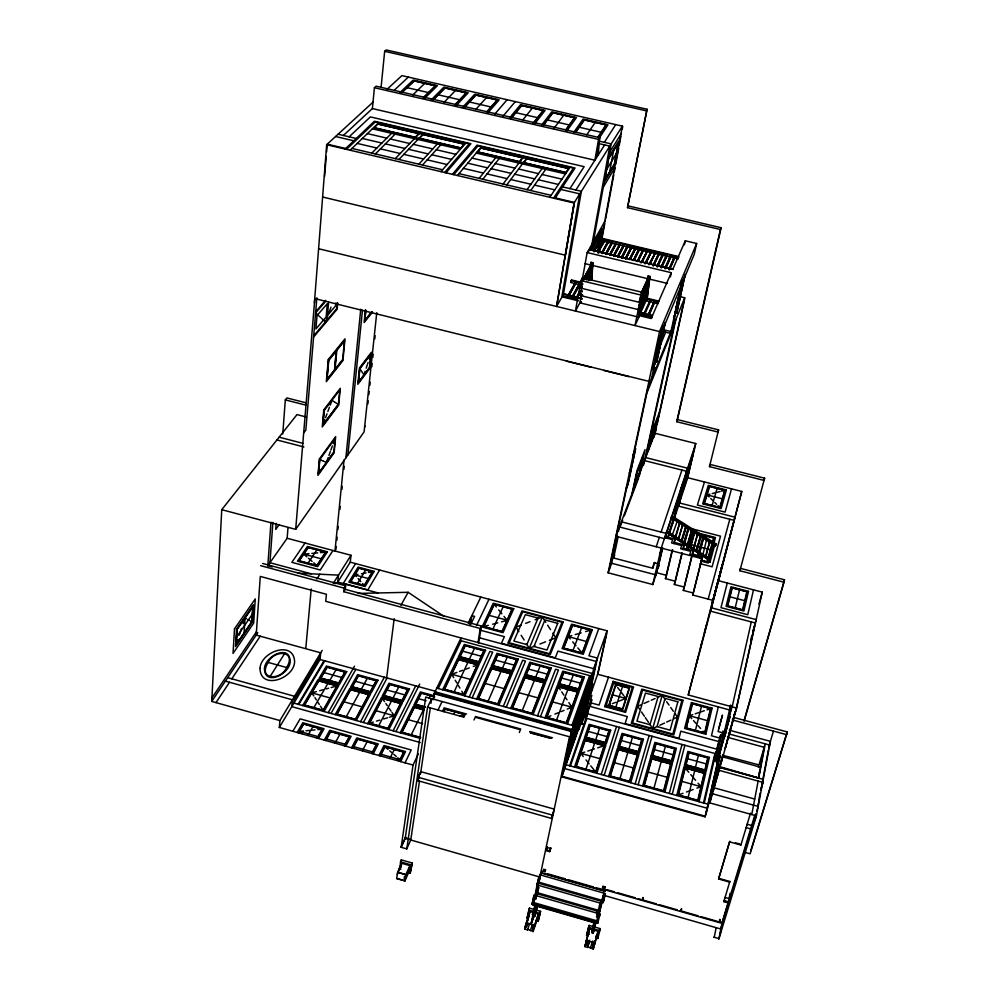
<?xml version="1.0" encoding="UTF-8"?>
<svg xmlns="http://www.w3.org/2000/svg" width="999" height="999" viewBox="0 0 999 999"><rect width="100%" height="100%" fill="white"/><g stroke="black" fill="none" stroke-linecap="round" stroke-linejoin="round"><path stroke-width="1.5" d="M322.165 650.386L279.895 720.566L211.738 701.423L221.753 509.69L296.978 414.61L305.844 416.895M589.885 276.211L591.058 262.287L592.844 262.712L591.82 280.394M590.484 272.602L591.058 262.287M590.334 279.945L590.996 280.107M590.509 277.048L591.133 277.66L590.509 277.048L589.06 279.683M590.646 274.6L591.271 275.212L590.646 274.6L588.423 278.659M587.974 275.437C595.379 261.451 589.56 275.662 586.463 279.583M585.027 278.546L591.058 267.17L591.733 267.32L585.701 278.709M584.028 279.47L591.87 264.822L591.208 264.66L584.065 278.022M591.458 279.745L592.844 262.712M236.176 644.605L237.1 629.407L252.797 606.705L251.785 621.74L236.176 644.605L237.912 639.348M244.056 633.054L245.03 617.931L246.503 618.768M314.398 302.959L326.661 144.705L373.251 101.948M272.327 566.933L267.819 565.721L270.966 522.252M272.889 522.415L269.942 562.712L311.201 573.801M282.779 433.953L285.314 399.887L286.913 397.939L306.393 402.922M276.174 523.326L275.724 529.433L279.258 524.537M267.819 565.721L287.15 538.261L287.999 527.484M533.553 897.102L532.03 904.32L597.702 923.313L600.062 914.048L534.24 895.067L533.553 897.102L534.964 897.514L533.653 903.695L596.528 921.877L596.116 923.326L533.179 905.106L537.387 883.166L540.521 873.925M324.575 176.423L326.223 156.456M326.611 151.848L327.11 145.704M418.306 753.895L413.024 765.072L279.32 727.459L279.895 720.566M221.753 509.69L295.692 529.345L314.735 299.55M316.87 297.752L305.831 430.169L303.659 432.892M598.189 155.045L599.687 137.687L376.111 86.189L374.413 87.712L372.39 108.579L343.394 135.464M328.621 302.16L327.46 315.434L335.552 305.944L335.814 303.009M319.692 459.453L318.406 473.801L333.841 452.347L335.189 438.199L319.805 459.602L318.581 473.276L333.741 452.197M324.101 410.377L322.764 425.299L338.386 404.558L339.785 389.872L324.213 410.552L322.939 424.762L338.286 404.383L337.163 403.658M305.794 648.363L311.201 588.973M337.387 302.56L336.838 308.529L313.686 335.839M337.724 302.997L337.163 309.178L313.599 337.013M334.615 370.142L336.438 350.412M335.027 369.618L336.863 349.887M652.484 437.4L652.372 438.586L653.271 435.202M652.547 436.725L652.647 435.664M652.709 434.915L652.834 433.653M652.959 432.305L657.604 418.993L654.495 433.129M279.32 727.459L320.042 659.515L320.704 652.822L256.206 635.102L260.289 576.423L326.423 594.293L325.736 601.323L591.995 673.401L583.179 714.322L591.458 690.659L592.894 684.015L586.313 702.809L593.668 668.668L607.105 630.794L350.262 562.175L337.787 582.092L335.14 583.741M334.977 551.011L344.031 459.952M381.118 86.988L384.665 51.299L386.238 49.95L647.052 109.253L627.509 207.667L720.404 229.508L721.116 227.722L628.446 205.956M335.914 549.562L336.226 546.478M336.838 540.309L337.15 537.225M337.912 529.507L338.224 526.423M339.922 509.465L340.222 506.381M341.92 489.41L342.22 486.338M343.918 469.368L344.23 466.283M345.879 457.842L360.751 309.228M347.877 454.982L362.45 310.314M365.447 309.665L364.136 322.54L372.44 312.138M369.218 358.978L370.754 354.308L359.877 368.631L358.479 382.267L369.33 367.782M343.793 591.708L345.254 589.335L481.443 626.023L480.282 628.496L343.793 591.708L344.168 588.161L345.629 585.789L262.662 563.473M345.254 589.335L345.629 585.789M350.262 562.175L350.999 555.282L287.15 538.261M376.76 312.637L364.098 431.868L295.692 529.345M367.882 403.933L368.206 400.836M368.868 394.63L369.205 391.521M369.867 385.314L370.192 382.217M371.84 366.695L372.177 363.599M372.839 357.392L373.164 354.283M374.825 338.773L375.149 335.664M645.766 294.43L646.291 289.797M646.803 285.177L648.126 275.974L649.924 276.398L647.002 299.488M645.829 296.416L646.49 290.572M646.815 287.65L648.126 275.974M645.117 296.104L646.378 292.994L647.04 293.157L639.622 309.915L580.219 295.517L581.793 286.85M647.477 283.254L648.089 283.866L647.477 283.254L640.596 298.064M640.883 307.168L638.848 317.17L635.014 325.574L641.221 295.105L648.701 278.471L648.039 278.309L641.833 291.958M638.96 314.81L646.453 298.414L645.841 297.802M646.715 296.016L646.116 295.404L646.715 296.016L639.66 311.438M638.436 308.753L639.123 308.916L647.265 291.196L646.653 290.572M647.539 288.761L646.927 288.149L647.539 288.761L639.797 305.557L639.123 305.394M647.864 285.864L647.202 285.702L647.864 285.864L640.621 301.548M648.376 281.406L647.752 280.781L648.376 281.406L640.596 298.164L639.909 297.989L648.426 280.944M646.965 299.8L649.924 276.398M386.501 679.033L394.18 618.668M396.678 878.508L397.627 872.214L405.919 874.612L404.945 880.906L396.678 878.508L405.007 880.781M419.48 781.068L410.764 839.997L406.768 848.9L401.173 847.302L412.974 765.359M399.225 870.029L401.286 859.877L412.262 863.036L410.177 873.188L408.803 872.801L410.027 864.597M400.686 863.973L401.286 859.877M400.961 867.856L401.635 863.236L397.577 872.339L405.856 874.749L409.877 865.621L400.262 862.849M406.768 848.9L427.572 707.117L431.68 698.638L569.517 736.8L539.86 877.06L537.175 886.275M553.533 812.462L551.473 818.406L417.744 780.644L418.231 777.272L420.891 771.565L418.331 777.297M420.554 773.8L430.332 707.754M430.944 703.308L431.618 698.751L425.749 697.002L405.207 838.398L409.365 839.597M433.154 699.787L434.066 693.706L461.038 637.949L460.564 640.996M433.429 699.213L434.115 694.655M410.177 873.188L412.262 863.036M469.742 623.963L470.679 618.031M470.417 624.525L471.84 615.646L474.6 616.383L470.941 624M477.984 642.532L480.282 628.496M478.646 643.081L481.443 626.023M582.454 278.671L587.162 252.572L588.96 249.413L672.714 269.43L685.289 240.784L696.653 243.469L659.54 331.556L556.593 306.456L574.025 202.997L622.352 126.124L401.923 75.624L386.663 89.635M532.567 914.485L532.729 913.536L534.09 914.085L533.891 915.022L532.479 914.609L532.729 913.536M565.596 254.358L574.4 202.41L555.307 197.914M318.956 248.813L556.593 306.456L574.413 202.385M561.738 297.402L579.77 193.868L560.901 189.448M563.011 296.503L581.381 191.308L562.587 186.9M577.484 299.613L563.199 296.141L563.698 293.918L579.395 297.727M744.567 852.222L750.149 853.795L787.262 731.955L734.352 717.607M572.19 296.628L579.557 283.329L580.207 283.479L579.994 284.715L570.879 282.505L571.203 280.669L571.59 279.982L580.357 282.093M571.59 279.982L570.879 282.505M595.991 158.491L599.687 137.687L598.576 139.385L594.88 160.227L372.39 108.579M575.224 283.554L575.436 282.33L575.874 283.716M577.047 297.802L579.233 293.806M579.345 284.553L579.557 283.329M582.417 277.872L580.581 288.087L640.409 302.572L642.494 292.357L582.417 277.872L580.931 280.557L575.436 311.051L579.882 302.834L581.168 295.679M582.754 279.957L583.316 280.756L583.428 280.12M588.461 252.185L588.96 249.413M582.692 295.03L581.905 295.492M591.97 244.106L609.79 146.116L598.563 143.519M593.369 241.633L611.176 143.906L598.888 141.071M678.071 258.953L595.928 239.41L596.253 237.65L596.59 237.038L678.721 256.581L678.171 258.466L674.25 257.542L668.868 269.655M596.59 237.038L595.928 239.41M609.64 172.015L613.548 150.712M597.789 249.9L600.461 235.377L592.32 249.862M604.507 241.446L604.108 240.135L597.602 251.898L604.62 240.859L598.114 252.647M600.012 240.384L600.224 239.211L600.624 240.522M597.964 252.872L602.472 228.459L590.397 249.812M598.901 252.947L622.352 126.124M599.55 251.748L601.76 239.86M602.31 236.9L604.782 223.526M605.606 219.031L613.786 174.862M614.348 171.816L614.909 168.781M615.746 164.298L618.743 148.064M619.293 145.105L620.928 136.251M622.24 129.196L622.752 126.461M601.435 253.434L607.991 241.059L608.391 242.37M603.896 241.296L604.108 240.135M602.11 253.296L608.616 241.196M605.382 254.383L611.888 241.983L612.275 243.294M607.779 242.233L607.991 241.059M755.007 820.504L756.268 813.76M758.765 800.449L760.177 792.931M760.751 789.934L761.313 786.925M762.362 782.042L762.974 783.029L762.212 782.829L768.368 750.012M718.768 939.26L756.418 815.846L770.391 741.345L729.382 730.194M612.499 242.133L606.006 254.533L612.387 242.707L611.775 242.57M611.663 243.157L611.888 241.983M615.546 244.081L615.771 242.907L616.171 244.218M619.442 245.005L619.667 243.831L620.054 245.155M759.302 773.139L759.877 770.104M760.464 767.057L764.235 747.314L727.584 737.324M758.416 778.071L760.501 767.195L722.876 756.88M751.748 814.547L758.154 781.081M762.212 782.829L763.261 779.382L758.716 778.159L765.271 743.843L758.303 767.132M627.509 207.667L647.052 109.253M623.339 245.929L623.563 244.755L623.95 246.079M746.99 824.862L747.115 824.225L751.673 825.499M758.603 764.822L722.477 755.219M627.235 246.853L627.459 245.692L627.847 247.003M729.745 841.233L718.743 878.346L729.819 881.48L729.695 882.129L718.618 878.983L729.607 841.87L740.896 845.029L741.021 844.392M745.966 828.246L746.091 827.609L750.649 828.883M631.131 247.789L631.356 246.616L631.743 247.927M541.745 871.69L541.52 872.726L605.044 890.946L605.307 889.909L721.977 923.351L728.196 902.896L730.119 893.293M635.027 248.714L635.252 247.54L635.639 248.863M719.879 935.638L721.802 925.911M638.923 249.638L639.16 248.476L639.547 249.787M719.53 920.166L719.667 919.517L720.441 921.49L719.879 919.48L720.366 920.878M728.196 902.896L723.8 901.647L724.05 900.599L728.446 901.847L754.794 815.221M724.874 898.089L724.999 897.439L729.407 898.688M642.832 250.574L643.069 249.4L643.443 250.712M646.74 251.498L647.09 249.75M714.21 937.399L716.171 927.671M647.352 251.648L647.714 249.887M640.734 293.943L641.283 294.755L641.42 294.118M639.123 308.916L638.561 308.117M639.797 305.557L647.589 288.311M650.649 252.435L650.998 250.674M651.261 252.572L651.623 250.824M639.023 312.837L638.473 312.05M639.622 309.915L641.683 299.812M783.99 582.217L784.477 579.807L740.484 568.381L739.897 570.754L783.99 582.217L744.055 721.378M652.384 315.746L640.047 312.749L639.647 314.71L651.972 317.707M639.522 313.624L640.184 313.786L639.647 312.999M654.557 253.359L654.919 251.611M655.169 253.509L655.531 251.748M646.665 298.901L645.754 299.962M658.466 254.295L658.828 252.535M659.09 254.445L659.452 252.685M649.8 301.586L650.711 300.512L643.756 314.648M718.618 878.983L718.743 878.346M662.387 255.22L662.749 253.471M662.999 255.369L663.373 253.621M653.958 302.585L654.345 300.749M652.497 315.509L639.585 312.337M529.632 923.513L527.572 929.919L524.775 929.107L529.945 911.55L528.671 917.582M528.459 918.581L527.072 918.181L529.445 908.128L540.559 911.338L538.149 921.403L536.763 920.991L538.274 913.973L534.015 927.522L532.966 927.209L533.903 924.387M529.445 908.128L527.072 918.181M666.308 256.156L666.67 254.408M666.92 256.306L667.295 254.545M526.248 927.397L526.723 925.249L525.686 924.862L525.249 926.96L526.248 927.397L527.697 923.088M658.816 301.099L645.666 297.877M532.03 904.32L534.24 895.067M527.572 929.919L527.734 929.17L533.154 931.543L536.987 919.992M536.775 886.163L537.437 883.016M537.337 883.978L538.873 876.685M538.024 881.967L539.248 876.135M551.473 818.406L554.233 809.128L420.829 771.678M670.217 257.093L670.591 255.332M535.739 894.455L536.975 888.648M599.899 910.726L601.66 903.508L537.962 885.176L536.426 892.419L599.899 910.726L599.3 912.786L596.353 911.937M670.841 257.243L671.216 255.482M534.54 898.788L535.551 899.225L538.698 887.611L537.275 887.199L537.962 885.176M535.601 899.088L536.913 892.869L535.851 892.557M536.875 893.006L535.801 892.694L540.297 877.097L537.125 886.425M541.957 871.066L541.058 874.1L541.733 872.102M550.924 848.064L549.725 851.623L546.153 850.599L546.84 847.402L547.052 846.79L546.366 849.987L549.937 850.998M754.72 799.038L713.311 787.587L705.094 816.845L561.788 776.847L571.391 731.53L591.995 673.401M534.69 914.472L530.931 924.15L536.126 909.302M531.431 921.74L536.675 906.068M531.943 919.342L536.75 904.957M533.116 916.558L532.455 916.92L533.066 916.695M533.578 914.272L533.004 914.11M535.551 899.225L538.698 887.611M563.586 769.667L570.978 734.827M543.344 871.178L543.868 869.118L543.656 869.742L545.629 869.63L545.117 871.69L543.344 871.178L545.317 871.066L545.117 871.69M674.15 258.029L674.512 256.268M670.404 276.848L671.278 272.69L587.162 252.572M534.702 916.283L535.289 914.347M535.014 915.371L535.177 914.672M608.091 572.789L611.638 563.286L655.918 574.887L652.772 584.527L608.091 572.789L659.54 331.556M533.154 931.543L532.966 927.209M609.128 570.029L626.648 487.899M634.315 451.948L647.939 388.087L684.715 297.764L680.444 296.74M549.725 851.623L550.611 847.801L550.412 848.426L546.84 847.402M611.638 563.286L617.469 536.051M618.443 531.505L619.405 526.972L664.372 538.623M651.248 379.97L661.276 333.129M658.428 347.577L655.931 353.883M659.228 343.818L660.401 344.73M654.695 562.412L652.759 568.244L613.611 558.004L618.181 536.688M656.068 361.738L656.668 358.953L653.708 366.158M658.94 348.326L655.844 355.619M660.564 340.796L656.555 350.149M661.363 337.025L657.667 345.729M658.578 340.122L663.124 328.821M663.935 325.012L660.701 332.892M536.401 921.041L536.838 919.03L534.015 927.522M584.715 696.353L581.381 711.9L585.576 699.862M654.782 361.413L656.718 361.9L665.097 322.839M665.322 322.465L656.718 361.9M579.907 722.589L583.066 707.879M583.566 705.594L586.763 690.659M579.158 729.432L580.456 723.413L583.99 724.387M581.955 716.87L585.227 701.635L581.031 713.686L577.722 728.933L581.93 716.82M585.601 699.924L588.923 684.452L584.727 696.428M538.149 921.403L540.559 911.338M581.281 720.404L590.084 679.47M684.427 244.805L685.289 240.784M581.668 724.337L583.728 715.559L586.525 716.32L586.076 717.632L583.279 716.87M581.805 724.512L583.728 715.559M631.955 493.868L636.95 470.729L645.029 449.662L640.072 472.465M583.753 719.193L587.437 702.16M588.886 695.479L596.241 661.438L557.929 651.111L555.294 657.829L501.436 643.281L504.383 636.675L479.595 629.982M636.975 472.989L633.803 487.662L639.635 472.14M584.79 716.508L588.636 698.726M590.084 692.057L597.427 658.079L588.923 655.781L598.788 628.571M585.014 717.27L588.96 699.063L598.201 672.602L606.693 633.691M586.076 717.632L591.733 699.824L588.96 699.063M585.489 721.153L586.138 718.194L715.634 753.696L704.233 803.171M639.635 472.29L642.794 457.754L636.975 473.139M586.488 717.22L591.82 695.204M639.173 476.56L639.772 473.826M680.744 286.613L670.966 331.556L663.386 329.707M678.333 299.525L677.047 302.909L678.771 303.421M672.377 328.097L682.13 283.291M590.434 705.806L591.733 699.824M676.023 313.099L676.61 310.427L673.688 317.532M675.711 309.478L678.159 303.271L675.611 309.54M679.607 296.641L676.585 303.746M680.394 293.032L677.622 299.45M681.181 289.41L678.87 294.98M681.031 286.288L682.891 281.568L681.655 281.268M607.105 630.794L597.627 674.238L729.395 709.889L730.644 705.419M685.214 274.488L676.897 312.587L675.074 312.15L674.812 312.812L676.635 313.249L684.977 274.962M643.581 465.147L674.737 322.277M675.836 319.58L645.704 457.592L687.624 468.206L679.432 502.959L734.914 517.17L710.501 611.151L755.431 623.001L754.807 625.237M648.251 450.886L653.171 428.409L660.351 409.665L684.577 299.513M650.112 444.555L653.084 430.981M654.058 437.25L684.715 297.764M696.653 243.469L694.293 254.208L659.59 337.262M656.443 427.41L655.469 431.843L615.884 536.263M657.092 424.45L659.69 412.624M756.418 815.846L709.839 802.909L736.6 708.041L762.262 592.132L718.568 580.719L741.758 491.446L687.687 477.697L695.766 443.531L654.932 433.254M729.208 734.228L734.702 713.411M733.303 719.717L735.139 711.738L725.174 748.551M735.614 711.525L754.495 626.348L752.821 632.305M717.17 776.922L722.552 756.543M721.103 762.961L722.964 754.894L714.909 783.478M725.436 747.639L730.631 727.884M711.862 792.844L716.845 770.791M709.839 802.909L720.416 755.581L720.092 756.73M713.286 790.721L718.618 770.479M716.52 761.887L729.944 716.42L724.662 736.525L725.636 733.041M732.155 706.842L751.298 621.915M676.71 421.715L677.472 419.605L718.593 429.882L717.931 432.03L676.71 421.715L720.404 229.508M677.472 419.605L721.116 227.722M723.114 730.956L715.122 760.389M705.094 816.845L719.23 754.682M706.056 813.448L720.154 751.36M686.238 727.946L692.519 703.783L710.526 708.653L704.607 732.954L686.238 727.946L689.06 715.646L707.592 720.679M753.508 589.847L747.776 614.71L720.966 607.654L727.284 583.004M714.06 761.288L720.691 734.989L723.526 735.751L730.619 705.219M681.505 908.541L681.181 910.676L681.106 909.964M681.181 910.676L681.33 910.027M652.759 568.244L654.033 562.749L658.953 564.035L662.737 547.839M703.483 802.959L714.909 753.508M652.772 584.527L661.088 548.776M655.544 576.036L662 548.326M662.25 548.588L656.618 572.739L666.483 575.324L672.577 549.675M657.991 568.156L658.628 565.409M665.122 537.599L666.108 533.366L621.366 521.79M666.545 532.43L666.832 531.193L709.402 558.491L709.078 559.74L666.545 532.43L708.953 560.189M671.316 517.981L671.59 516.758L715.734 544.717L715.971 543.831L671.877 515.909L671.316 517.981L713.311 544.617M669.505 533.316L668.905 533.541L673.763 518.531L667.482 537.974M672.864 523.064L673.488 520.379M674.113 517.707L681.131 487.874M674.263 518.344L682.18 484.715M699.013 801.722L705.806 772.739L684.003 766.733L676.71 795.516M672.102 535.589L677.397 520.829L676.798 521.053M688.398 468.556L684.627 484.49L689.098 470.579M689.048 471.004L692.782 455.207L685.189 482.417L689.11 470.442M718.318 706.892L711.475 735.776L719.979 738.099M675.087 537.512L679.882 522.402L675.574 537.824L675.212 536.987M681.917 554.033L675.336 581.231L665.434 578.633L672.252 549.912M674.013 543.631L675.087 539.11L665.072 536.513M678.084 539.435L682.841 524.275L678.571 539.747L678.209 538.898M681.568 541.67L686.288 526.461L681.568 541.67L681.218 540.834M589.098 925.399L586.563 935.464L589.098 925.399L600.299 928.645L597.739 938.71L598.326 936.637M589.685 940.221L587.612 947.402L584.79 946.59L585.277 944.579L586.326 944.892L587.649 940.009M594.318 940.983L592.682 946.74L593.169 944.729L594.23 945.042L598.064 931.305L589.647 928.858L585.751 942.581L586.813 942.881L586.326 944.892M587.787 935.963L588.261 933.965L589.323 934.265M589.897 927.859L588.211 934.864L586.813 934.465M684.103 543.294L688.786 528.046L684.59 543.606L684.228 542.769M675.087 539.11L674.05 542.357L684.103 544.967L683.129 548.139L693.231 550.761L684.29 587.087L674.35 584.477L682.03 552.684M683.016 549.5L684.103 544.967M587.612 947.402L589.447 940.908M602.484 888.123L603.021 886.063L604.62 887.212L604.795 886.575L604.27 888.635L602.672 887.487L604.632 888.049L604.982 886.625M705.806 734.228L712.112 708.179L691.358 702.559L684.602 728.446L705.806 734.228L703.034 731.206M597.277 914.085L599.637 905.156L601.061 905.569L599.3 912.786M687.737 545.017L687.25 544.705M596.278 922.901L598.026 915.721L599.462 916.133L600.062 914.048M597.989 937.711L596.59 937.299L593.244 949.05L587.787 946.652M603.983 893.156L599.125 910.951L603.384 895.204L720.853 929.02L755.868 814.048M709.477 466.62L710.164 464.423L764.61 478.184L764.048 480.419L709.477 466.62L718.593 429.882M688.086 797.627L694.667 770.679M695.466 767.382L698.413 755.319M735.177 607.842L739.547 589.847M539.56 874.674L605.406 893.568L603.046 902.871L605.057 895.017M690.634 547.489L694.755 531.83L690.147 547.177L690.771 546.952M689.61 555.319L690.759 551.348L680.656 548.726L681.643 545.541L671.578 542.919L672.614 539.672L664.71 537.624M593.244 949.05L593.731 947.052L592.594 946.715M594.23 945.042L594.717 943.031L586.238 940.571M596.203 938.411L598.314 930.294M692.257 554.033L702.409 556.668L693.306 593.031L683.304 590.409L693.231 550.761M693.618 549.4L697.702 533.703L693.131 549.088L693.756 548.876M720.679 571.416L720.953 570.304M721.028 569.992L721.253 569.08M721.353 568.668L721.54 567.907M721.678 567.32L721.94 566.246L720.366 572.24M696.59 549.625L700.711 535.601L696.178 551.036L696.803 550.824M699.662 553.271L703.658 537.474L699.175 552.959L699.787 552.747M736.6 708.041L688.249 694.979L712.799 600.312L692.732 595.029L702.409 556.668M702.722 555.244L706.68 539.398L707.042 540.234M705.843 557.242L709.765 541.346L705.356 556.93L705.981 556.718M678.446 794.954L685.227 768.069L704.133 773.288L697.752 800.311L678.446 794.954L682.979 793.281M695.416 730.444L701.51 706.218M710.339 560.826L708.89 560.314L708.541 561.688L710.027 562.075L710.376 560.701M710.027 562.075L714.959 544.23L715.421 545.953L715.971 543.831M672.24 794.28L684.852 745.266M721.94 566.246L711.9 604.545L720.229 573.226M669.268 793.456L681.992 744.48M642.757 899.662L643.069 897.527L642.532 899.6L642.919 899.025M532.479 914.609L534.977 904.882M533.891 915.022L536.388 905.281L532.455 916.92M534.927 913.885L535.114 913.223M537 905.956L537.162 905.331L530.931 924.15M534.602 916.582L537.549 905.331L535.077 915.171M591.758 930.806L594.068 921.965M592.395 930.481L593.806 930.893L593.156 933.166L591.745 932.754L594.455 922.402M592.12 931.48L594.792 922.189M594.393 922.776L594.755 923.576L594.929 922.926M593.131 929.47L593.493 930.244L593.656 929.619M594.168 925.486L594.53 926.26L594.692 925.636M593.156 933.166L596.141 921.94M597.926 915.047L599.263 909.989M600.824 904.02L601.61 901.023M714.223 595.704L715.509 590.796M716.333 587.649L717.669 582.542M718.368 579.857L719.505 575.524M664.822 792.207L672.377 763.523L650.636 757.529M700.411 648.101L702.272 641.046M696.44 663.386L698.313 656.306M688.249 694.979L718.993 579.133M653.721 433.554L654.52 430.569M654.919 429.033L655.744 425.961M656.243 424.063L657.467 419.505M711.825 604.095L741.758 491.446M704.42 632.604L706.468 624.887M713.648 597.914L722.876 562.924M739.897 570.754L764.61 478.184M678.284 257.842L678.483 257.13L596.253 237.65M708.191 599.1L729.794 519.255M653.958 788.136L661.238 761.45M662.125 758.204L665.396 746.253M715.421 545.953L715.659 545.067L671.59 517.132M731.53 488.848L725.087 512.112L697.389 505.032L704.482 481.968M718.693 728.808L722.477 715.109L718.056 731.543L725.449 733.566M716.683 771.403L717.969 766.807M713.623 543.381L708.541 561.688L710.052 561.95M709.615 558.516L715.496 537.524L696.266 532.567M713.661 760.251L716.146 751.335M716.97 748.363L720.691 734.989M713.586 761.038L715.634 753.696M758.94 604.058L762.262 592.132M716.183 762.012L731.917 706.355M752.834 631.568L756.181 619.605L711.388 607.804M732.404 705.282L721.865 742.794M750.736 639.76L751.997 635.289M716.758 763.498L729.944 716.42M718.531 757.717L719.467 754.395M719.53 754.108L725.486 732.866M718.843 757.155L717.757 761.126L714.148 760.139M716.508 772.127L718.131 766.221M642.582 786.026L654.907 742.394L676.385 748.301L672.752 762.125L651.023 756.131M680.956 910.613L681.58 909.252M600.299 928.645L599.712 930.706L588.498 927.447M719.804 507.405L724.662 490.322L709.59 486.488L704.47 503.484L719.804 507.405L718.019 505.644M590.421 948.226L592.494 941.033M597.702 923.313L598.301 921.24M638.136 784.789L652.035 736.263M692.732 595.029L693.306 593.031M744.168 720.316L784.477 579.807M598.289 910.951L596.54 916.845L597.614 917.157L598.026 915.721M592.644 931.642L595.317 922.339M635.139 783.953L649.15 735.476M605.481 889.272L604.894 891.308L541.271 873.064M601.061 905.569L601.66 903.508M649.675 724.05L652.684 728.508L662.225 695.341L665.359 699.837M699.712 558.066L699.949 557.255L689.785 554.607M596.878 914.172L597.577 911.076M604.27 888.635L604.457 887.999M600.137 903.496L599.537 905.556L600.973 905.968M697.352 555.993L703.408 535.302M712.137 505.444L717.12 488.399M584.79 946.59L588.261 933.965M696.665 551.361L701.186 535.914L700.574 536.126M630.706 782.729L639.023 754.32L617.382 748.363L608.578 776.573M609.19 705.319L616.033 684.602L629.133 688.161L622.527 708.953L609.19 705.319L612.3 694.78L625.861 698.463L624.562 696.728M683.304 590.409L684.29 587.087M758.678 778.009L719.592 766.62M768.643 747.152L773.476 731.106M768.656 748.526L769.692 745.054L728.571 733.84M687.774 550.362L693.144 532.654L696.078 533.404M619.929 778.683L627.909 752.259M628.883 749.038L632.467 737.212M723.8 901.647L729.819 881.48M740.896 845.029L750.536 813.111M761.663 785.776L762.712 782.329L718.781 770.241M760.788 790.221L763.111 782.292M686.375 549.263L691.758 529.932L687.125 545.229M687.662 549.3L692.819 532.342L697.077 533.441M757.929 804.944L759.327 800.324M756.78 811.063L758.191 806.43L711.937 793.618M674.35 584.477L675.336 581.231M750.686 850.923L787.262 731.955M682.891 545.154L688.249 527.847M596.553 247.465L598.551 241.084M599.45 238.224L602.01 230.057L590.896 249.738M681.093 541.358L685.801 526.161L686.151 526.985M604.17 775.349L619.343 727.297M665.434 578.633L666.483 575.324M601.223 774.525L616.508 726.523M595.654 771.94L604.133 745.704L585.152 740.471L576.273 766.545L595.654 771.94L590.784 765.858M596.815 773.301L605.869 745.179L584.028 739.16L574.475 767.095M615.859 707.13L622.577 686.388M688.91 472.502L682.941 490.734L688.598 466.795L694.517 448.851M658.116 568.194L658.99 565.509M668.156 537.437L674.238 518.831L673.651 519.055M674.912 516.783L688.161 476.223M365.172 371.266L363.961 374.962L363.236 373.851M366.196 368.169L368.082 362.437M661.251 548.064L695.766 443.531M681.206 488.823L685.651 475.349M659.939 553.746L661.763 548.189M665.284 537.524L679.844 493.356M239.323 635.127L241.533 628.458M243.119 623.676L245.03 617.931M532.542 929.232L533.953 924.987M585.951 769.242L594.642 743.081M595.691 739.897L599.587 728.184M604.632 706.618L613.061 681.355L633.578 686.912L625.586 712.337L604.632 706.618L610.139 704.495M530.369 930.731L532.405 924.325M533.478 912.699L535.501 905.918M656.206 546.753L659.365 537.325M661.126 532.08L681.93 470.079M532.929 914.485L535.714 906.168M536.813 905.506L532.042 921.515M527.659 922.464L526.673 925.386L525.624 925.074L528.483 916.607M534.49 898.925L535.651 895.466M525.199 927.097L528.059 918.618M524.775 929.107L528.184 919.018M533.179 905.106L533.653 903.695M608.516 677.185L599.05 705.094L590.696 702.809M546.153 850.599L547.365 847.052M570.404 765.958L586.838 718.393M569.68 765.758L586.138 718.194M562.15 775.137L582.205 717.757L591.008 676.86L571.016 733.316M561.788 776.847L580.456 723.413M579.37 721.303L583.503 709.502M564.023 768.081L576.623 732.105M563.249 770.629L576.673 732.267L584.028 697.939L570.641 735.788M582.005 717.057L577.31 730.456L584.665 696.153L589.348 682.929M583.116 703.933L587.175 692.432M567.694 750.798L580.269 715.047M567.32 752.534L580.332 715.234M571.041 735.002L583.603 699.475M571.94 725.311L589.635 675.599L461.251 640.821L438.224 688.548M567.444 724.075L579.158 691.558L557.28 685.601L544.979 717.906M328.147 457.617L326.423 462.362L325.125 461.813M328.921 455.482L330.319 451.623M330.856 450.124L332.38 445.929M333.229 443.581L335.015 438.711M556.555 720.054L567.882 689.46M569.03 686.363L573.251 674.962M582.155 653.034L590.609 630.144L572.614 625.337L563.786 648.089L582.155 653.034L577.834 647.939M322.939 424.762L324.787 419.767M325.549 417.732L326.998 413.823M327.859 411.501L329.445 407.255M330.232 405.119L332.005 400.362L333.254 401.161M613.611 558.004L614.697 555.119M327.747 315.846L325.462 321.953L323.838 320.454M328.783 313.087L330.994 307.192M649.962 445.079L654.507 432.967M546.84 717.382L558.404 686.887L577.372 692.045L566.283 722.727L546.84 717.382L550.861 715.746M572.964 650.561L581.605 627.734M620.466 526.023L622.664 520.204M624.313 515.846L638.623 478.022M540.496 716.67L558.466 670.004L555.594 669.23L537.512 715.846M625.886 489.385L627.984 483.978L631.43 467.832L629.345 473.176M625.649 490.497L627.984 484.44L635.651 448.576L633.329 454.47M530.581 732.667L551.086 738.199M629.582 472.052L631.668 466.708L635.164 450.337L633.079 455.619M533.041 714.622L545.654 682.429L523.888 676.51L510.689 708.478M519.318 732.492L520.704 729.008L475.549 716.533L474.038 719.967M522.227 710.614L534.415 680.344M535.651 677.272L540.184 665.996M646.927 392.869L673.751 326.81M676.635 313.249L676.897 312.587M654.72 360.09L658.266 351.486L654.595 360.676M654.732 361.65L657.467 355.219L653.783 364.448M675.636 311.101L677.384 306.855L674.924 313.087M652.984 368.194L656.543 359.54L655.918 358.766L657.317 359.103M673.563 318.094L676.485 310.989L675.898 310.252L677.21 310.577M655.619 354.545L663.923 334.278M676.623 305.307L678.945 299.675L675.686 307.929M655.719 356.218L665.671 332.217M656.73 350.112L658.503 345.829M526.411 643.656L529.27 648.239L542.345 617.02L545.816 622.365M658.778 341.096L662.312 332.63L658.641 341.695M679.782 290.759L682.105 285.202L679.657 291.333M506.231 707.242L525.499 661.063L522.639 660.289L503.259 706.43M680.544 285.564L683.116 279.295M660.576 333.491L662.337 329.27M498.813 705.207L512.312 673.351L490.671 667.457L476.585 699.088M488.086 701.223L501.111 671.278M502.422 668.231L507.28 657.08M671.278 272.69L651.173 318.519L638.798 315.509L640.047 312.749M404.945 880.906L408.953 871.777M649.25 314.573L654.869 301.523L648.801 315.222L648.126 315.06L654.22 301.361L658.391 302.372M669.492 269.805L675.012 257.005L669.642 269.118L669.018 268.968L674.387 256.855L678.321 257.792M647.976 315.784L654.07 302.085L658.241 303.084M397.277 874.4L400.099 868.081M664.897 268.606L670.341 256.506M463.524 717.057L464.635 714.572L445.179 709.19L444.031 711.663M472.14 697.876L492.694 652.172L489.847 651.398L469.193 697.065M644.43 314.81L650.711 300.512M665.534 268.756L670.966 256.656M650.049 300.362L643.88 314.023L644.555 314.185M401.248 846.765L405.282 837.874L410.839 839.472M401.173 847.302L405.731 837.237M660.913 267.657L666.42 255.569M640.184 313.786L646.54 299.513L646.003 298.738L658.516 301.76L658.129 303.596L645.629 300.574M661.55 267.807L667.045 255.719L657.454 253.359M463.698 694.517L477.31 664.797L458.628 659.702L444.543 689.26L463.698 694.517L461.825 691.271M639.647 311.326L646.765 295.567M464.76 695.841L479.145 664.323L457.604 658.453L442.644 689.76M639.085 314.198L646.503 297.964M639.872 306.93L647.315 290.734M639.635 308.017L641.458 304.046M453.771 714.36L454.907 711.875M492.932 629.008L503.146 606.755M639.835 308.878L647.04 293.157M639.772 303.996L644.293 294.193M656.93 266.708L662.512 254.645M657.567 266.858L663.124 254.782M639.697 306.031L643.468 297.852M644.717 295.117L646.603 291.034L647.265 291.196M417.744 780.644L419.33 777.21M648.151 283.416L639.223 301.386L639.909 301.548L648.089 283.866M640.684 295.979L648.701 278.471M483.866 626.56L494.255 604.37L512.037 609.128L502.01 631.455L483.866 626.56L488.324 625.374M653.071 265.16L659.328 253.271L653.708 265.309M652.959 265.746L658.591 253.709M454.108 691.895L467.969 662.25M469.38 659.24L474.537 648.201M653.583 265.896L659.203 253.858M641.346 292.645L648.039 278.309M442.532 711.251L444.13 707.841L466.558 714.048M443.656 711.563L444.917 708.853L465.122 714.435L463.898 717.157L427.572 707.117M649.1 264.211L655.419 252.335L649.725 264.36M438.037 710.002L442.008 701.623M648.975 264.797L655.294 252.922L650.237 263.611M476.511 625.499L488.998 599.238M405.032 762.824L411.213 749.974L300.137 718.855L292.857 731.268M645.117 263.261L651.498 251.411L645.754 263.411M645.004 263.848L650.761 251.848M646.266 262.662L651.385 251.998M400.686 761.6L405.544 751.573L384.003 745.529L378.983 755.494M468.156 623.251L480.831 597.065M411.263 734.827L423.401 709.877L414.385 707.379L402.06 732.267L420.467 737.399M428.946 698.413L430.294 695.641M641.146 262.312L647.589 250.474L641.783 262.462M641.033 262.899L647.477 251.061L642.307 261.726M399.238 761.188L403.646 752.11L384.965 746.865L380.419 755.893M399.6 761.288L404.12 751.972L384.727 746.528L380.057 755.793M637.175 261.363L643.069 249.4M637.712 260.627L642.944 249.987M637.799 261.513L643.681 249.55M638.336 260.776L643.568 250.137M389.822 758.541L394.305 749.487M634.377 259.827L639.66 249.201M400.187 732.779L413.424 706.118L423.826 709.003M633.204 260.414L639.16 248.476M633.753 259.678L639.048 249.051M633.841 260.564L639.772 248.614M395.941 731.593L419.705 684.09M286.638 667.532C297.265 650.199 273.888 649.387 268.182 662.424C257.118 679.982 280.931 680.956 286.638 667.532L268.182 662.424M629.87 259.615L635.876 247.69M630.419 258.878L635.751 248.276L629.795 258.729M393.107 730.793L415.709 685.851M629.245 259.465L635.252 247.54M388.848 729.607L402.322 703.046L381.568 697.302L367.644 723.688M625.898 258.666L631.967 246.765M625.786 259.265L631.855 247.34M371.753 753.458L376.361 744.455L357.767 739.235L353.022 748.189M372.115 753.558L376.848 744.317L357.53 738.898L352.659 748.089M625.274 258.516L631.356 246.616M625.836 257.792L631.243 247.203M373.201 753.87L378.271 743.918L356.818 737.911L351.586 747.789M628.071 245.829L621.828 258.316L627.959 246.416M378.708 725.749L391.483 701.036M393.044 698.014L398.776 686.95M621.316 257.567L627.459 245.692M621.89 256.843L627.347 246.266L633.578 247.677M362.387 750.823L367.058 741.832M624.175 244.905L617.869 257.367L624.063 245.492L617.931 255.894M617.357 256.631L623.563 244.755M369.53 723.189L382.492 698.551L400.499 703.533L387.899 728.308L369.53 723.189L373.289 722.052M613.985 254.957L620.167 244.568L613.91 256.418L620.279 243.981M613.398 255.682L619.667 243.831M363.411 722.514L387.088 677.971M609.452 254.733L615.771 242.907M610.039 254.008L616.271 243.644L609.964 255.482L616.383 243.057M360.552 721.715L384.315 677.21M344.393 745.766L349.188 736.825L330.669 731.63L325.736 740.509M344.755 745.866L349.675 736.7L330.432 731.305L325.374 740.409M345.829 746.166L351.111 736.3L329.745 730.319L324.3 740.109M356.318 720.529L370.479 694.23L349.812 688.511L335.214 714.635M606.093 253.072L611.825 242.27M589.722 279.845L591.158 277.21M589.685 280.332L591.133 277.66M335.065 743.131L339.922 734.228M588.349 280.17L591.296 274.75M588.299 280.694L591.271 275.212M576.386 297.64L580.032 290.984M577.01 296.928L579.195 292.932M586.588 279.795L590.784 272.128L591.445 272.29L587.949 278.684M587.924 277.759L590.759 272.59M602.147 252.123L608.503 241.783M576.935 298.426L579.12 294.43M587.887 279.221L591.42 272.752M602.06 253.584L608.553 241.496M585.039 279.483L591.733 267.32M580.581 288.087L582.055 285.402M585.864 278.871L590.921 269.655M346.253 716.695L359.79 692.007M361.313 689.235L367.32 678.271M586.525 279.033L591.583 269.817M604.72 240.272L597.602 251.898M584.14 278.846L591.87 264.822M584.365 279.32L591.058 267.17M400.899 605.357L408.141 592.295L444.155 616.508M572.814 295.916L579.445 283.941L580.107 284.091L572.739 297.402M572.852 296.79L580.207 283.479M583.453 278.684L591.208 264.66M600.836 239.348L593.656 250.961L600.224 239.211M594.168 251.698L600.736 239.935L593.543 251.548M567.994 295.604L575.436 282.33M568.631 294.892L575.324 282.942L575.973 283.104L569.293 295.055M568.656 295.766L576.086 282.492M317.145 738.099L322.128 729.233L303.684 724.063L298.564 732.866M331.006 713.461L355.831 669.367M317.507 738.199L322.615 729.108L303.459 723.738L298.202 732.766M318.581 738.498L324.063 728.721L302.797 722.752L297.14 732.467M328.196 712.674L354.52 666.158M556.593 306.456L562.037 296.865L578.471 300.849M563.698 293.918L579.245 297.989M589.685 248.139L605.332 220.554M589.472 249.613L673.126 269.33M323.988 711.5L338.823 685.464L317.969 679.695L302.697 705.556M307.842 735.476L312.899 726.648M323.102 710.227L336.975 685.938L318.843 680.918L304.608 705.069L323.102 710.227L320.454 706.156M313.848 707.642L327.897 683.428M329.77 680.506L336.064 669.655M298.801 704.47L324.762 660.814M379.645 570.029L367.844 589.922L343.344 583.341L355.594 563.598M298.102 704.283L324.088 660.626M294.218 699.7L320.379 656.168M364.235 585.389L372.39 571.778L358.991 568.194L350.661 581.743L364.235 585.389L362.587 583.528M603.309 187.1L614.934 167.682M604.845 179.957L614.323 164.261L618.219 143.157L608.766 158.441M614.323 164.535L604.682 180.519L608.753 158.167L618.369 142.607M604.195 182.18L614.348 165.322L618.843 140.984L608.728 157.33M357.442 583.566L365.684 569.992M606.805 169.243L616.258 153.746M609.64 152.31L621.478 133.292M333.241 583.466L350.999 555.282M269.792 676.972L284.852 653.234M575.874 190.022L604.645 144.93M604.345 142.333L615.709 124.6M569.917 188.624L584.153 166.671L370.379 116.908L349.151 136.813M316.808 579.033L319.93 574.225M332.979 550.486L320.279 569.992L291.845 562.35L305.045 543.031M599.125 138.299L607.966 124.788L583.091 119.081L573.713 132.442M316.833 565.521L325.599 552.185L308.254 547.552L299.275 560.814L316.833 565.521L313.723 562.799M598.176 137.525L606.468 124.887L584.065 119.755L575.337 132.23M597.827 137.3L605.968 124.925L584.39 119.967L575.811 132.23M554.92 198.501L575.087 167.994L477.047 145.142L452.397 174.338M553.521 198.164L573.463 168.132L478.009 145.879L453.771 174.663M215.984 702.622L229.533 682.267M231.83 678.821L260.215 636.201M308.054 563.161L316.92 549.862M211.738 701.423L257.792 632.717M549.8 197.29L569.905 167.295M211.925 697.951L256.431 631.73M586.813 134.765L595.167 122.44M236.638 637.025L252.285 614.248M530.744 190.534L545.716 169.318M364.61 427.01L365.197 426.186M527.047 189.66L542.132 168.481M566.945 130.881L576.473 117.557L551.723 111.888L541.645 125.05M566.021 130.12L574.962 117.657L552.672 112.55L543.269 124.875M565.684 129.895L574.462 117.695L552.984 112.775L543.781 124.85M553.808 128.609L563.711 115.235M506.743 184.89L522.452 163.886M523.351 162.687L526.448 158.554M503.059 184.016L518.893 163.049M519.792 161.863L522.914 157.73M534.915 123.501L545.129 110.377L520.491 104.733L509.74 117.707M533.066 123.976L543.606 110.477L521.416 105.382L511.226 117.72M532.742 123.751L543.094 110.502L521.715 105.607L510.751 118.893M335.202 369.081L342.52 359.802M482.829 179.258L499.288 158.466M371.203 312.462L364.785 320.479L365.809 310.477L364.623 320.991L372.115 311.613M479.158 178.384L495.729 157.642M336.963 350.087L344.318 340.946M522.789 120.017L532.392 108.054M457.43 175.524L481.518 146.703M503.034 116.159L515.309 101.598M445.979 172.827L470.916 143.719L374.4 121.229L345.117 149.051M444.605 172.502L469.243 143.844L375.262 121.94L346.478 149.375M494.68 114.236L507.142 99.738M440.946 171.641L465.734 143.019M325.724 301.248L315.609 312.887L317.969 315.06M487.999 112.7L499.213 99.85L474.737 94.243L462.837 107.105M315.709 311.688L325.587 300.349M486.525 112.075L497.14 99.975L475.911 95.105L464.872 107.093M486.975 112.138L497.664 99.937L475.624 94.893L464.373 107.08M475.686 109.578L486.525 97.54M422.515 165.047L440.821 144.805M418.881 164.198L437.287 143.993M456.193 105.569L468.231 92.745L443.868 87.163L431.306 99.838M454.895 104.795L466.146 92.857L445.017 88.012L433.341 99.825M455.357 104.845L466.658 92.832L444.73 87.8L432.967 99.688M398.913 159.49L417.932 139.46M419.006 138.324L422.764 134.378M395.292 158.641L414.41 138.636M415.497 137.5L419.28 133.554M444.105 102.31L455.569 90.434M375.387 153.946L395.117 134.128M371.778 153.097L391.62 133.317M424.687 98.302L437.387 85.677L413.149 80.12L399.912 92.595M423.414 97.54L435.289 85.789L414.26 80.969L401.96 92.595M423.876 97.59L435.814 85.764L413.973 80.757L401.598 92.457M412.687 95.067L424.762 83.379M350.087 150.225L378.721 122.74M394.443 90.047L408.354 77.098M666.87 532.642L666.683 531.63L709.265 558.953M652.684 728.508L657.642 726.223M659.852 725.212L664.522 723.064M666.658 722.077L670.903 720.117M673.988 718.706L677.434 717.12L675.262 714.01M641.033 704.794L637.674 706.293L639.685 709.265M644.105 703.421L648.875 701.298M651.248 700.237L655.069 698.538M657.155 697.602L662.225 695.341M554.895 714.098L558.154 712.774M560.951 711.638L564.048 710.376M567.22 709.09L571.903 707.192L568.843 702.584M529.27 648.239L535.152 645.916M539.897 644.043L545.566 641.808M549.363 640.309L555.806 637.762L552.822 633.154M521.441 624.987L516.046 627.072L518.918 631.655M525.636 623.376L530.019 621.69M612.362 703.646L616.071 702.222M618.643 701.236L622.602 699.712M623.751 699.275L625.861 698.463M535.102 619.742L542.345 617.02M686.488 791.982L693.181 789.522M696.877 788.161L700.973 786.65L698.051 783.216M453.721 677.709L451.685 674.288L456.893 672.402M459.515 671.453L462.712 670.292M465.946 669.118L469.28 667.906M473.251 666.458L477.21 665.022M460.227 716.146L464.635 714.572M692.744 714.622L689.41 715.734L691.72 718.606M695.217 713.798L699.1 712.499M700.599 712L704.32 710.751M597.627 747.876L604.133 745.704M707.055 709.827L712.112 708.179M583.266 756.493L580.756 753.371L584.752 752.06M587.799 751.073L594.492 748.888M376.436 721.116L379.845 720.092M383.691 718.943L387.575 717.794M389.398 717.245L394.268 715.796L391.908 712.349M570.229 638.935L568.244 636.6L571.778 635.564M575.187 634.59L581.168 632.866M585.589 631.593L590.609 630.144M313.836 695.991L311.8 692.869L316.408 691.595M319.655 690.709L322.939 689.797M326.124 688.923L328.733 688.211M331.168 687.537L336.975 685.938M492.594 624.238L497.789 622.852M501.573 621.84L506.98 620.391M709.115 496.928L707.055 494.905L709.939 494.155M712.187 493.568L715.059 492.819M717.132 492.282L720.154 491.496M721.628 491.108L724.662 490.322M356.306 576.573L354.845 574.924L357.954 574.363M361.413 573.751L366.133 572.902M368.494 572.477L372.39 571.778M396.678 759.977L399.987 759.64L397.777 757.741M301.998 733.653L299.438 731.368L303.546 730.981M306.019 730.744L309.553 730.419M311.913 730.194L315.072 729.894M317.869 729.632L322.128 729.233M308.991 553.671L303.796 554.145L306.868 556.818M311.863 553.421L317.719 552.884M320.442 552.647L325.599 552.185M358.117 593.418L408.141 592.295M297.827 573.151L338.486 575.124L337.787 582.092L378.221 592.969M384.665 51.299L646.128 110.777M407.155 87.687L428.434 92.57M438.274 94.83L459.652 99.75M469.13 101.923L491.008 106.955M515.884 112.675L537.512 117.645M547.514 119.955L569.243 124.95M578.883 127.16L601.136 132.28M374.413 87.712L598.576 139.385M377.585 123.839L464.747 144.168M480.556 147.852L569.093 168.494M373.551 127.71L461.251 148.189M477.172 151.91L566.271 172.715M372.39 128.821L460.252 149.35M476.186 153.072L565.459 173.938M367.395 133.604L386.775 138.137M390.297 138.973L409.752 143.519M413.286 144.343L432.804 148.913M436.351 149.75L455.931 154.333M472.003 158.092L491.683 162.7M495.267 163.536L515.022 168.169M518.618 169.006L538.449 173.651M542.057 174.5L561.962 179.158M362.337 138.461L381.855 143.044M385.414 143.881L405.007 148.476M408.579 149.313L428.234 153.921M431.818 154.77L451.548 159.39M467.732 163.187L487.574 167.844M491.196 168.694L511.101 173.364M514.722 174.213L534.715 178.896M538.349 179.758L558.404 184.465M338.087 134.216L356.243 138.474M335.577 136.513L353.808 140.797M357.18 143.406L376.86 148.027M380.444 148.876L400.187 153.509M403.783 154.358L423.601 159.016M427.21 159.865L447.09 164.535M463.411 168.369L483.404 173.077M487.05 173.926L507.117 178.646M510.764 179.508L530.906 184.241M534.577 185.102L554.782 189.847M351.948 148.426L442.557 169.768M459.003 173.639L551.111 195.329M327.247 144.168L345.691 148.514M326.661 144.705L574.025 202.997M636.563 248.389L645.516 250.512M648.501 251.224L654.47 252.647M669.392 256.194L675.361 257.617M681.53 281.843L682.767 282.143M323.214 197.153L565.446 255.232M680.868 284.915L682.717 285.352M590.584 263.761L592.357 264.186M647.664 277.46L649.462 277.884M680.744 285.489L682.592 285.926M585.164 263.661L667.432 283.416M680.694 288.686L681.917 288.986M591.033 267.632L591.695 267.794M680.569 289.26L681.793 289.56M590.896 270.117L591.558 270.279M681.131 292.607L679.907 292.32L681.006 293.182M680.344 296.228L679.12 295.929L680.219 296.79M677.722 299.388L679.557 299.825M677.597 299.95L679.432 300.399M646.328 293.444L646.99 293.606M580.931 280.557L641.221 295.105M645.791 298.251L646.453 298.414M571.203 280.669L581.031 283.042M676.773 306.705L677.996 307.005M676.648 307.267L677.871 307.567M639.248 304.757L639.934 304.92M564.772 296.228L576.198 299.001M639.173 314.298L652.085 317.432M579.882 302.834L638.848 317.17M661.688 329.108L662.999 329.433M662.687 331.481L670.242 333.329M661.001 332.317L662.961 332.792M661.525 333.067L662.837 333.391M660.189 336.101L662.15 336.576M660.714 336.863L662.025 337.175M661.338 340.359L660.039 340.047L661.213 340.959M658.578 343.656L660.526 344.131M657.779 347.415L659.727 347.889M657.642 348.014L659.59 348.489M658.915 351.648L656.967 351.161L658.791 352.235M656.818 355.057L658.116 355.382M656.693 355.656L657.991 355.969M652.447 367.357L656.031 368.244M652.26 369.468L655.232 370.192M314.835 298.601L648.925 381.356M566.346 361.139L591.346 367.345M603.821 370.442L628.958 376.673M644.567 460.601L686.613 471.266L678.408 506.081L734.065 520.354M707.055 494.905L722.252 498.788M285.314 399.887L306.343 405.269M691.183 528.596L720.529 536.163L712.1 566.795L700.012 563.648M699.924 534.178L714.135 537.849L707.329 562.05L701.51 560.526M700.474 534.54L713.686 537.949L706.992 561.725L700.986 560.164M279.121 437.175L303.034 443.369M689.61 544.318L710.376 549.7M276.923 439.96L303.896 446.953M615.884 536.276L701.847 558.616M701.223 561.163L708.366 563.011M730.019 596.84L744.755 600.699M303.459 554.045L321.241 558.803M354.845 574.924L368.331 578.546M489.11 615.359L507.417 620.267M568.244 636.6L586.425 641.47M260.589 565.646L344.168 588.161M479.37 637.774L593.668 668.668M732.279 719.929L786.775 734.715M462.699 651.173L481.243 656.218M495.554 660.102L514.185 665.159M528.571 669.068L547.302 674.15M561.75 678.084L580.569 683.191M589.51 706.256L627.297 716.57L625.112 723.588L678.97 738.336L680.843 731.206L719.155 741.67M451.685 674.288L470.591 679.47M485.177 683.453L504.195 688.661M518.856 692.669L537.962 697.901M552.697 701.935L571.903 707.192M586.95 713.623L717.394 749.337M436.75 688.136L573.451 725.724M719.417 767.207L728.146 769.605M731.056 770.404L735.414 771.615M738.323 772.414L757.217 777.609M588.236 731.418L607.08 736.6M621.378 740.534L640.009 745.654M654.42 749.625L673.139 754.769M687.574 758.74L706.343 763.91M719.43 767.357L758.716 778.159M320.042 659.515L435.676 691.345M435.002 691.77L572.102 729.52M434.34 693.144L571.603 730.943L562 776.248L705.244 816.208M434.066 693.706L571.391 731.53M433.666 695.604L420.404 691.945L414.023 704.807L424.438 707.692M433.978 696.403L421.128 692.869L415.384 704.445L425.474 707.242M434.765 696.865L421.366 693.169L415.846 704.32L424.862 706.817M324.076 672.614L341.783 677.509M355.444 681.281L373.226 686.188M387 689.984L404.87 694.929M418.618 698.726L426.098 700.786M552.497 737.786L529.77 731.505L530.844 733.054L550.611 738.336M476.361 717.544L519.28 729.407M424.225 709.852L414.135 707.055L401.598 732.392L420.716 737.724M580.756 753.371L599.937 758.678M614.485 762.712L633.453 767.956M648.114 772.015L667.17 777.297M681.867 781.368L701.348 786.762M311.8 692.869L330.107 697.951M343.993 701.822L362.088 706.842M376.086 710.739L394.268 715.796M408.279 719.692L422.602 723.663M566.021 764.735L707.966 804.207M564.685 768.556L707.067 808.191M227.672 677.659L294.518 696.278L293.918 703.109L420.042 738.311M225.362 681.106L292.407 699.799L291.808 706.643L420.229 742.532M735.389 842.806L739.61 843.993M299.438 731.368L317.994 736.588M326.573 738.998L345.217 744.243M353.833 746.665L372.54 751.922M381.193 754.357L399.987 759.64M418.231 777.272L552.172 815.059M723.925 900.998L728.321 902.247L722.102 922.689L718.955 938.61L713.923 937.162M606.98 889.697L614.46 891.845M617.444 892.694L635.389 897.839M638.373 898.7L656.318 903.845M659.303 904.694L677.247 909.839M680.244 910.701L698.176 915.833M701.173 916.695L719.118 921.84M547.639 873.8L565.359 878.883M568.319 879.732L593.418 886.925M596.378 887.774L603.758 889.884M410.764 839.997L540.272 877.172M539.51 882.392L603.633 900.823M538.973 883.341L601.873 901.435M537.375 893.83L598.126 911.35M400.412 861.812L411.401 864.997M532.717 902.272L596.815 920.803M399.375 869.005L400.736 869.392M528.758 910.139L539.885 913.361M528.546 911.15L539.66 914.372M533.728 914.46L535.114 914.859M533.429 915.346L534.827 915.746M595.641 936.1L596.69 936.413M526.048 923.064L534.453 925.499M525.636 924.999L526.673 925.386M319.805 459.602L321.054 460.114M321.516 460.314L322.702 460.814M323.326 461.063L324.413 461.526M247.914 619.555L249.413 620.404M250.25 620.879L251.785 621.74M333.803 401.511L334.902 402.222M335.402 402.535L336.576 403.296M384.965 746.865L388.037 749.375M389.71 750.811L391.658 752.484M393.706 754.245L396.278 756.455M308.479 558.229L312.088 561.376M318.731 315.759L320.667 317.532M321.491 318.294L323.089 319.767M710.726 498.501L712.762 500.511M714.772 502.472L716.633 504.295M693.493 720.579L696.278 723.676M698.139 725.749L700.561 728.458M358.142 578.558L360.851 581.63M685.227 768.069L688.798 772.289M690.771 774.612L695.616 780.344M572.714 641.882L575.986 645.741M498.713 609.889L501.91 613.823M504.02 616.42L507.08 620.179M494.255 604.37L496.341 606.967M586.026 759.939L589.123 763.785M613.061 681.355L616.495 685.951M617.644 687.474L619.867 690.459M621.453 692.569L623.851 695.779M666.645 701.673L669.018 705.069M670.704 707.492L673.338 711.251M382.567 698.763L384.565 701.66M385.851 703.546L387.325 705.681M389.16 708.353L391.021 711.063M641.52 712L644.417 716.283M645.329 717.619L648.551 722.389M558.404 686.887L560.327 689.772M561.738 691.907L563.898 695.142M565.571 697.652L567.007 699.812M314.935 697.677L316.396 699.924M317.969 702.359L319.343 704.47M547.639 625.174L550.524 629.62M359.877 368.631L360.901 370.229M361.501 371.153L362.625 372.902M521.166 635.277L524.138 640.022M455.232 680.244L456.868 682.979M458.416 685.576L459.915 688.086M719.742 920.129L720.441 921.49M264.485 668.793C264.772 686.812 290.472 673.713 290.185 661.188C289.51 643.543 264.448 656.543 264.485 668.793M260.002 668.406C260.364 690.546 294.243 678.833 294.618 661.588C293.644 639.959 260.801 651.585 260.002 668.406M234.515 628.833L233.042 653.433L253.646 623.126L255.294 598.888L234.515 628.833M236.601 629.058L235.527 646.59L252.248 622.077L253.421 604.745L236.601 629.058M236.975 629.32L236.014 645.104L251.898 621.815L252.947 606.218L236.975 629.32M317.045 315.547L315.909 328.971L326.136 316.983L327.297 303.696L317.045 315.547M319.368 458.991L317.907 475.399L334.141 452.797L335.676 436.625L319.368 458.991M323.776 409.865L322.252 426.923L338.686 405.07L340.284 388.286L323.776 409.865M328.296 359.54L326.311 381.655L342.932 360.552L345.005 338.811L328.296 359.54M328.621 360.127L326.835 380.02L342.62 359.99L344.493 340.409L328.621 360.127M328.733 360.314L327.01 379.47L334.515 369.955L336.263 350.949L328.733 360.314M359.503 367.932L357.842 384.303L369.68 368.481L371.391 352.31L359.503 367.932M359.777 368.456L358.316 382.779L369.418 367.957L370.916 353.808L359.777 368.456M404.52 876.51L404.22 878.558L405.257 878.858L408.279 870.616L405.557 876.81L404.52 876.51M581.518 286.763L582.08 287.562L581.518 286.763M582.142 283.366L582.704 284.166L582.142 283.366M581.168 294.205L581.718 295.005L581.168 294.205M581.768 290.846L582.33 291.633L581.768 290.846M580.806 301.536L581.368 302.322L580.806 301.536M581.418 298.202L581.967 298.988L581.418 298.202M567.807 752.322L565.721 762.1L576.423 731.555L578.496 721.89L567.807 752.322M571.503 734.864L569.405 744.792L580.094 714.435L582.192 704.62L571.503 734.864M636.975 472.527L633.341 489.31L639.635 472.739L643.244 456.143L636.975 472.527M653.096 430.332L649.537 446.64L654.482 433.591L658.029 417.445L653.096 430.332M709.415 757.367L706.143 771.328L684.365 765.321L687.874 751.448L709.415 757.367M748.513 591.333L743.893 611.013L726.073 606.331L730.993 586.763L748.513 591.333M707.767 757.891L704.907 769.992L686.051 764.784L689.085 752.759L707.767 757.891M746.852 591.758L742.607 609.79L727.747 605.894L732.242 587.936L746.852 591.758M747.277 591.658L742.919 610.102L727.322 605.993L731.93 587.649L747.277 591.658M704.545 773.151L698.064 800.661L678.009 795.092L684.914 767.731L704.545 773.151M708.179 757.754L705.219 770.329L685.626 764.922L688.786 752.434L708.179 757.754M710.926 708.541L704.907 733.254L685.826 728.071L692.232 703.471L710.926 708.541M534.09 910.126L534.453 910.926L534.09 910.126M535.152 906.081L535.514 906.867L535.152 906.081M593.344 926.81L593.706 927.609L593.344 926.81M670.679 764.06L663.586 790.821L644.33 785.464L651.823 758.853L670.679 764.06M674.712 748.813L671.54 760.788L652.734 755.606L656.081 743.693L674.712 748.813M671.103 763.923L663.898 791.171L643.893 785.601L651.523 758.528L671.103 763.923M675.137 748.688L671.84 761.126L652.31 755.744L655.794 743.368L675.137 748.688M683.066 700.311L673.763 734.989L631.293 723.376L641.795 689.135L683.066 700.311M681.867 700.661L672.876 734.028L632.554 723.001L642.644 690.034L681.867 700.661M677.846 701.835L670.117 730.169L657.042 726.598L665.072 698.376L677.846 701.835M725.087 490.234L720.142 507.704L704.033 503.583L709.265 486.201L725.087 490.234M726.385 489.947L721.128 508.578L702.659 503.858L708.303 485.352L726.385 489.947M658.179 696.503L649.987 724.675L636.95 721.116L645.441 693.056L658.179 696.503M637.3 754.857L629.507 781.343L610.352 776.023L618.531 749.675L637.3 754.857M641.745 739.76L638.249 751.623L619.53 746.465L623.201 734.665L641.745 739.76M637.737 754.72L629.807 781.693L609.914 776.161L618.244 749.35L637.737 754.72M642.157 739.635L638.548 751.947L619.105 746.59L622.914 734.34L642.157 739.635M643.431 739.248L639.422 752.934L617.807 746.977L622.052 733.378L643.431 739.248M632.355 687.25L624.737 711.4L605.894 706.256L613.886 682.255L632.355 687.25M629.545 688.049L622.802 709.265L608.778 705.431L615.759 684.303L629.545 688.049M608.965 730.756L605.169 742.507L586.238 737.287L590.209 725.611L608.965 730.756M604.57 745.579L595.941 772.277L575.824 766.683L584.865 740.134L604.57 745.579M609.402 730.631L605.456 742.831L585.801 737.412L589.934 725.286L609.402 730.631M610.676 730.257L606.318 743.818L584.49 737.799L589.098 724.325L610.676 730.257M584.378 677.035L579.632 690.222L557.792 684.278L562.774 671.178L584.378 677.035M582.629 677.509L578.496 688.935L559.577 683.791L563.886 672.427L582.629 677.509M577.822 691.92L566.57 723.064L546.378 717.507L558.129 686.563L577.822 691.92M583.066 677.384L578.783 689.26L559.128 683.903L563.611 672.115L583.066 677.384M592.295 629.72L583.254 654.258L562.05 648.538L571.54 624.163L592.295 629.72M591.033 630.044L582.429 653.346L563.349 648.201L572.34 625.037L591.033 630.044M543.856 682.916L531.918 713.274L512.562 707.954L524.975 677.772L543.856 682.916M549.512 668.531L545.067 679.832L526.236 674.712L530.869 663.473L549.512 668.531M544.305 682.792L532.192 713.611L512.1 708.091L524.712 677.459L544.305 682.792M549.949 668.406L545.342 680.157L525.786 674.837L530.594 663.161L549.949 668.406M551.286 668.056L546.166 681.106L524.438 675.199L529.782 662.225L551.286 668.056M561.987 622.265L549.462 653.696L509.153 642.807L522.752 611.775L561.987 622.265M563.249 621.952L550.274 654.607L507.817 643.144L521.99 610.913L563.249 621.952M557.729 623.326L547.002 650.012L533.928 646.49L544.967 619.917L557.729 623.326M538.074 618.069L526.873 644.58L513.848 641.071L525.337 614.66L538.074 618.069M518.356 659.128L512.874 672.052L491.246 666.158L496.965 653.334L518.356 659.128M510.501 673.838L497.714 703.87L478.471 698.588L491.72 668.718L510.501 673.838M516.558 659.59L511.8 670.779L493.069 665.684L498.002 654.57L516.558 659.59M510.951 673.713L497.989 704.208L477.997 698.713L491.458 668.406L510.951 673.713M517.007 659.477L512.062 671.103L492.619 665.809L497.739 654.258L517.007 659.477M513.761 608.716L503.034 632.642L482.092 626.997L493.244 603.234L513.761 608.716M670.466 255.919L665.022 268.019L665.659 268.169L671.091 256.069L670.466 255.919M512.475 609.028L502.26 631.755L483.416 626.673L494.006 604.095L512.475 609.028M666.545 254.982L661.038 267.058L661.675 267.208L667.17 255.132L666.545 254.982M483.778 650.699L478.696 661.775L460.064 656.705L465.309 645.704L483.778 650.699M477.772 664.672L463.961 694.854L444.068 689.385L458.379 659.39L477.772 664.672M484.228 650.586L478.958 662.087L459.602 656.818L465.059 645.391L484.228 650.586M485.576 650.249L479.745 663.024L458.229 657.167L464.298 644.48L485.576 650.249M662.624 254.058L657.055 266.109L657.692 266.258L663.249 254.208L662.624 254.058M409.478 688.935L402.984 701.748L382.242 696.016L388.961 683.279L409.478 688.935M407.679 689.397L402.035 700.499L384.078 695.541L389.885 684.49L407.679 689.397M400.949 703.408L388.136 728.633L369.056 723.313L382.267 698.239L400.949 703.408M408.129 689.285L402.272 700.811L383.616 695.654L389.647 684.19L408.129 689.285M369.093 694.592L355.632 719.567L336.651 714.26L350.499 689.435L369.093 694.592M376.635 680.606L370.479 692.02L351.923 686.887L358.254 675.536L376.635 680.606M377.997 680.257L371.166 692.944L350.537 687.237L357.58 674.625L377.997 680.257M368.631 694.705L355.394 719.243L337.125 714.135L350.724 689.747L368.631 694.705M376.186 680.719L370.254 691.708L352.385 686.763L358.466 675.836L376.186 680.719M346.715 671.628L339.548 684.203L319.018 678.521L326.386 666.033L346.715 671.628M344.88 672.09L338.661 682.979L320.879 678.046L327.247 667.232L344.88 672.09M337.437 685.826L323.326 710.551L304.133 705.194L318.619 680.619L337.437 685.826M345.342 671.977L338.886 683.279L320.417 678.171L327.035 666.932L345.342 671.977M374.175 571.391L365.135 586.513L348.838 582.142L358.104 567.095L374.175 571.391M372.839 571.69L364.46 585.664L350.199 581.843L358.766 567.919L372.839 571.69M326.049 552.085L317.045 565.796L298.813 560.914L308.042 547.277L326.049 552.085M327.41 551.81L317.694 566.633L297.427 561.201L307.417 546.478L327.41 551.81M568.556 168.544L565.921 172.465L523.913 162.65L526.785 158.804L568.556 168.544M522.352 157.767L519.455 161.613L477.734 151.86L480.881 148.102L522.352 157.767M464.185 144.206L460.939 147.939L419.58 138.287L423.064 134.615L464.185 144.206M418.706 133.604L415.197 137.263L374.126 127.672L377.872 124.076L418.706 133.604"/></g></svg>
